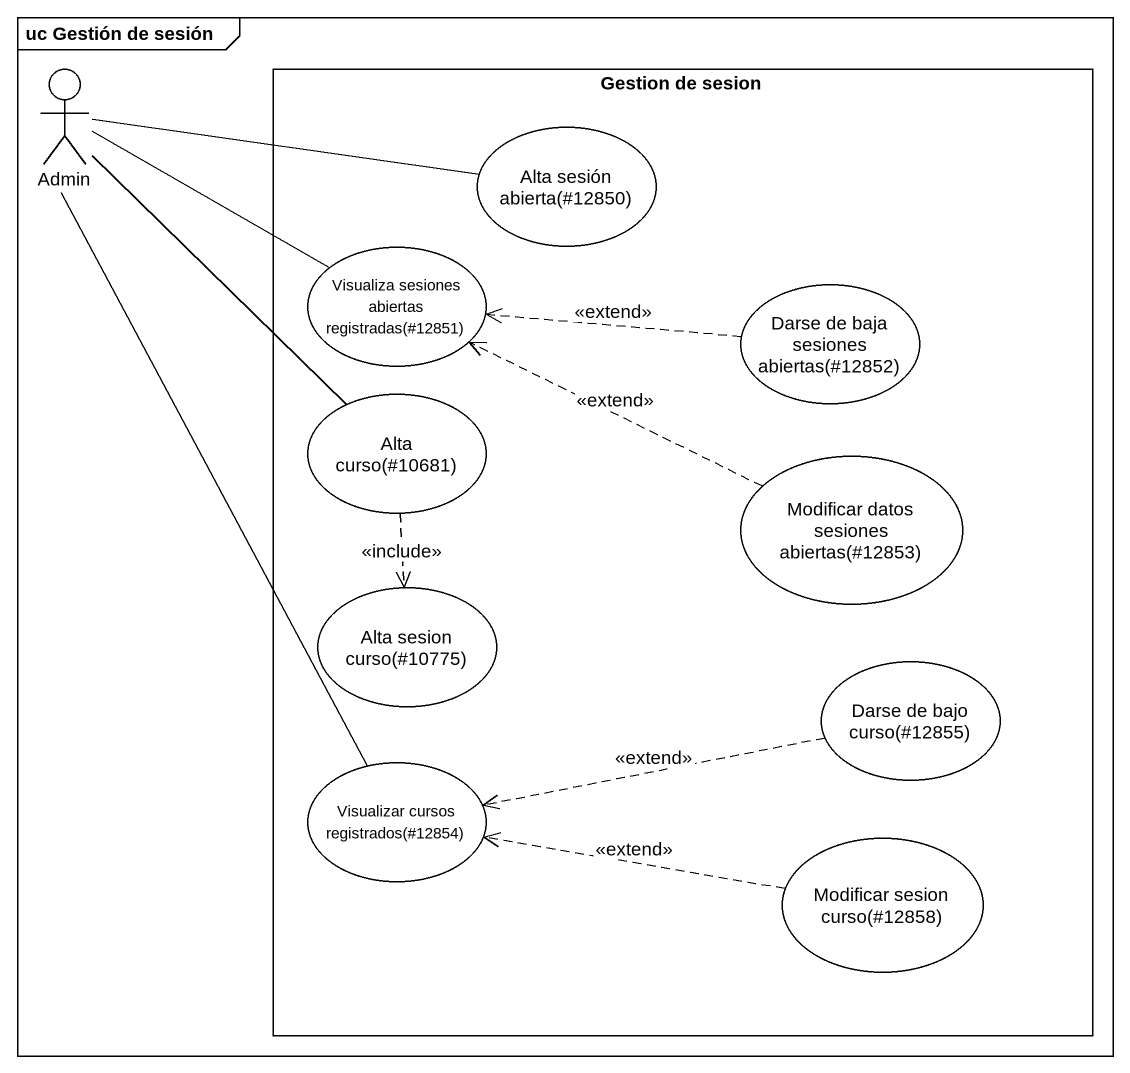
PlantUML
@startuml
mainframe uc Gestión de sesión
actor Admin
rectangle "Gestion de sesion" as Gestion_de_sesion {
  usecase "Alta sesión abierta(#12850)" as Alta_sesión_abierta_12850
  usecase "Visualiza sesiones abiertas registradas(#12851)" as Visualiza_sesiones_abiertas
  usecase "Darse de baja sesiones abiertas(#12852)" as Darse_de_baja_sesiones
  usecase "Alta curso(#10681)" as Alta_curso_10681
  usecase "Modificar datos sesiones abiertas(#12853)" as Modificar_datos_sesiones
  usecase "Alta sesion curso(#10775)" as Alta_sesion_curso_10775
  usecase "Darse de bajo curso(#12855)" as Darse_de_bajo_curso_12855
  usecase "Visualizar cursos registrados(#12854)" as Visualizar_cursos
  usecase "Modificar sesion curso(#12858)" as Modificar_sesion_curso_12858
}
Admin -- Visualizar_cursos
Alta_sesión_abierta_12850 -left- Admin
Visualiza_sesiones_abiertas -left- Admin
Darse_de_baja_sesiones .left.> Visualiza_sesiones_abiertas : <<extend>>
Alta_curso_10681 -up- Admin
Alta_curso_10681 ..> Alta_sesion_curso_10775 : <<include>>
Modificar_datos_sesiones .left.> Visualiza_sesiones_abiertas : <<extend>>
Darse_de_bajo_curso_12855 .left.> Visualizar_cursos : <<extend>>
Modificar_sesion_curso_12858 .left.> Visualizar_cursos : <<extend>>
@enduml
